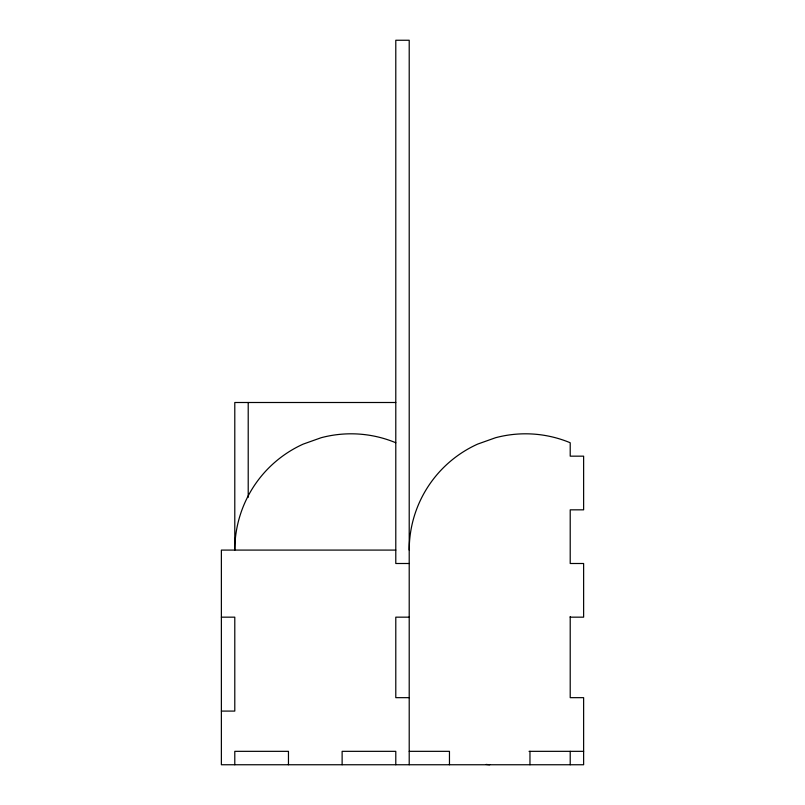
<?xml version="1.0" encoding="UTF-8"?>
<svg xmlns="http://www.w3.org/2000/svg" width="805" height="805" viewBox="0 0 805 805"><rect width="100%" height="100%" fill="white"/><g stroke="black" fill="none" stroke-linecap="round" stroke-linejoin="round"><path stroke-width="1.21" d="M395.788 402.5L234.788 402.5L234.788 549.775M395.788 550.087L221.375 550.087L221.375 764.75L583.625 764.75L583.625 697.663L570.212 697.663L570.212 616.539M409.212 563.5L395.788 563.5L395.788 40.25L409.212 40.25L409.212 764.75M221.375 617.163L234.788 617.163L234.788 711.087L221.375 711.087M409.212 617.163L395.788 617.163L395.788 697.663L409.212 697.663M570.212 617.163L583.625 617.163L583.625 563.5L570.212 563.5L570.212 509.837L583.625 509.837L583.625 456.163L570.212 456.163L570.212 442.75A116.282 116.282 0 0 0 495.548 437.729L477.627 444.108A116.282 116.282 0 0 0 409.212 550.087M409.212 751.337L449.462 751.337L449.462 764.75M529.026 751.337L583.625 751.337M570.212 751.337L570.212 764.75M529.962 751.337L529.962 764.75M395.788 764.75L395.788 751.337L342.125 751.337L342.125 764.75M288.462 764.75L288.462 751.337L234.788 751.337L234.788 764.75M248.212 402.5L248.212 497.349M489.712 764.75A101.661 101.661 0 0 1 486.109 764.418M234.788 550.087A116.282 116.282 0 0 1 303.213 444.108L321.135 437.729A116.282 116.282 0 0 1 395.788 442.75"/></g></svg>
